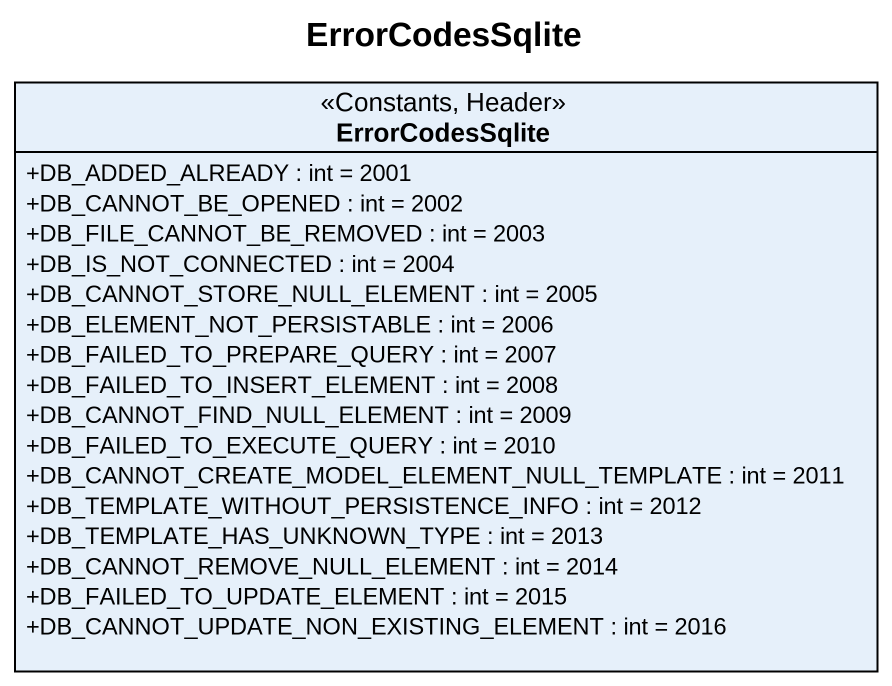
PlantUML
@startuml
title ErrorCodesSqlite
hide circle
hide empty members
skinparam classAttributeIconSize 0
interface ErrorCodesSqlite <<Constants, Header>> {
  +DB_ADDED_ALREADY : int = 2001
  +DB_CANNOT_BE_OPENED : int = 2002
  +DB_FILE_CANNOT_BE_REMOVED : int = 2003
  +DB_IS_NOT_CONNECTED : int = 2004
  +DB_CANNOT_STORE_NULL_ELEMENT : int = 2005
  +DB_ELEMENT_NOT_PERSISTABLE : int = 2006
  +DB_FAILED_TO_PREPARE_QUERY : int = 2007
  +DB_FAILED_TO_INSERT_ELEMENT : int = 2008
  +DB_CANNOT_FIND_NULL_ELEMENT : int = 2009
  +DB_FAILED_TO_EXECUTE_QUERY : int = 2010
  +DB_CANNOT_CREATE_MODEL_ELEMENT_NULL_TEMPLATE : int = 2011
  +DB_TEMPLATE_WITHOUT_PERSISTENCE_INFO : int = 2012
  +DB_TEMPLATE_HAS_UNKNOWN_TYPE : int = 2013
  +DB_CANNOT_REMOVE_NULL_ELEMENT : int = 2014
  +DB_FAILED_TO_UPDATE_ELEMENT : int = 2015
  +DB_CANNOT_UPDATE_NON_EXISTING_ELEMENT : int = 2016
}
@enduml
